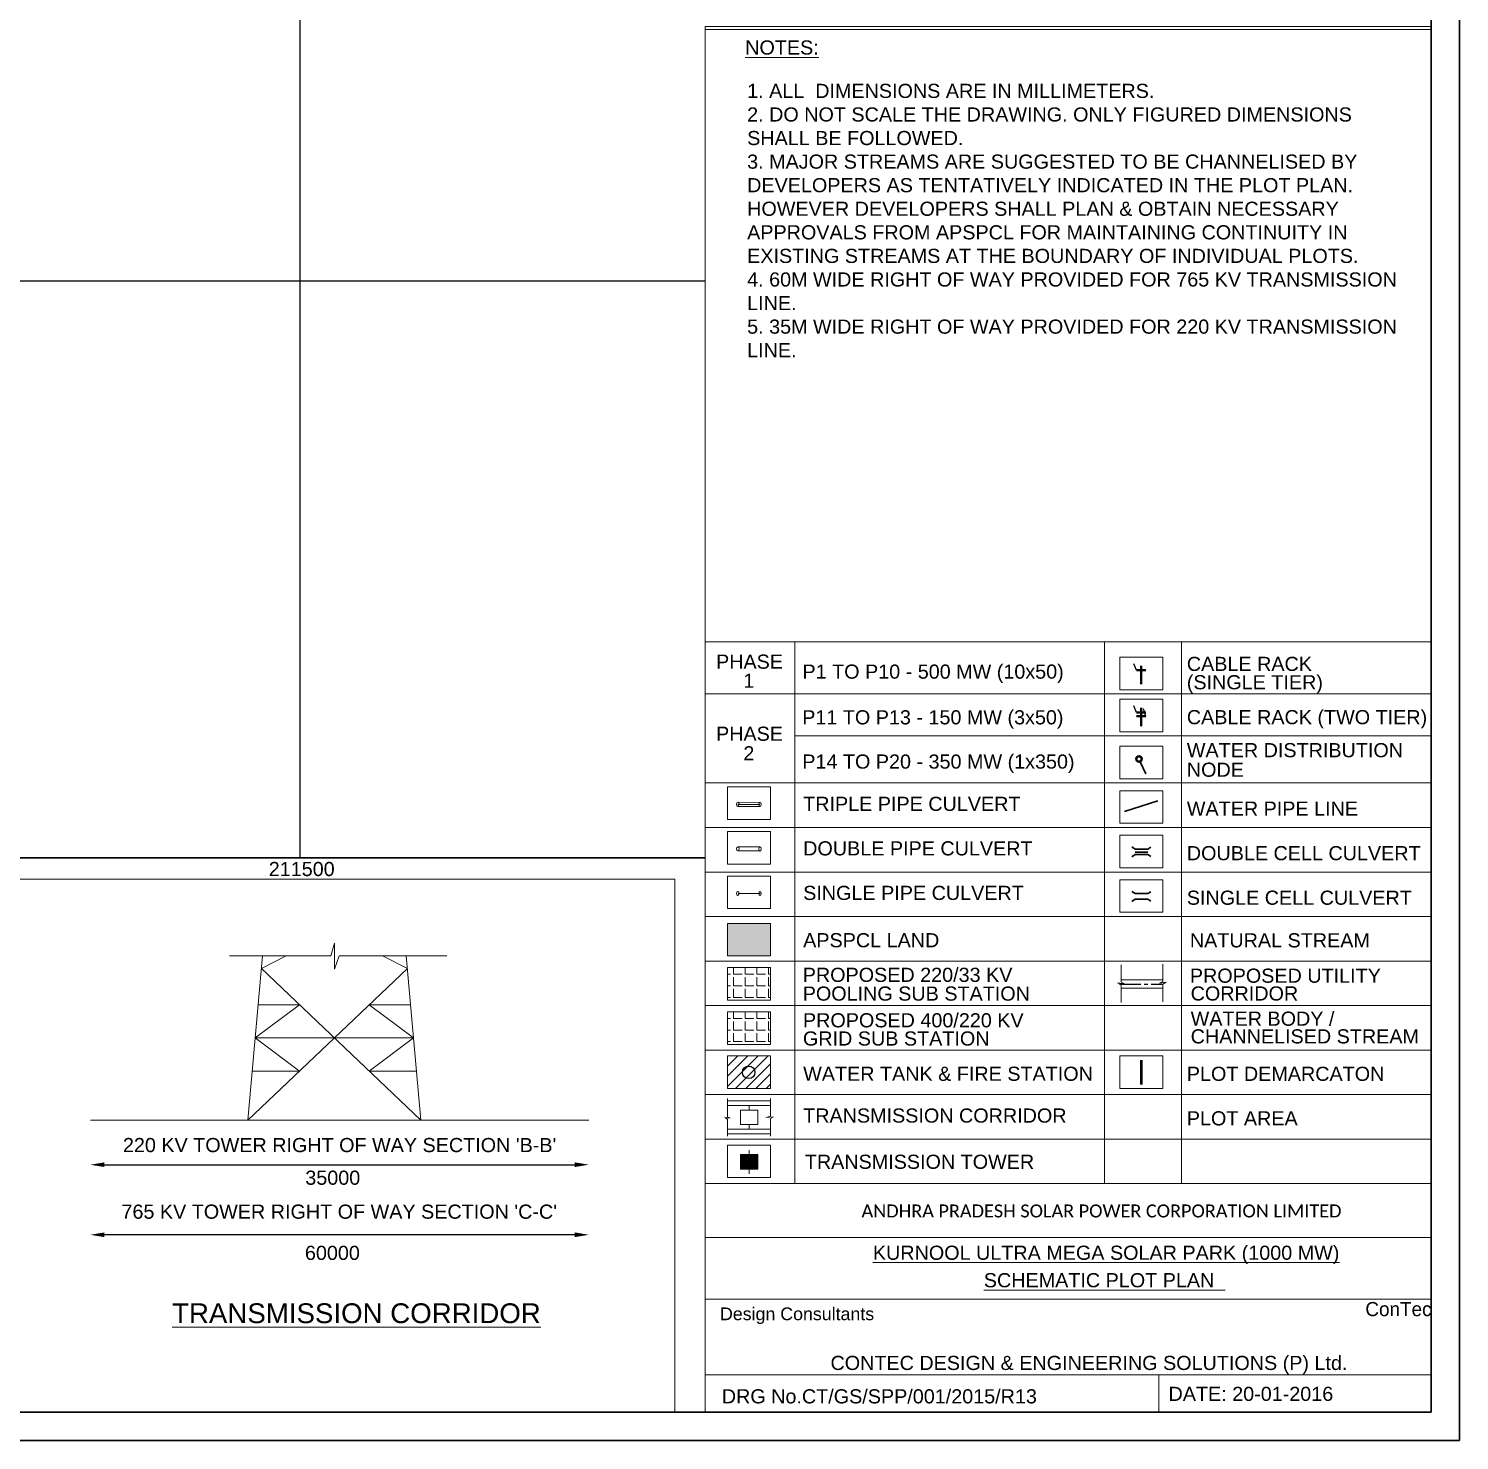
# Model space of a CAD drawing. Header units: metres. Extents: x 196588 to 215600, y 1647668 to 1738400.
# Drawn here: x 210541 to 215600, y 1728400 to 1733392 of the extents above; entities that cross this region are included whole.
import ezdxf
from ezdxf.enums import TextEntityAlignment as Align

# ---------------------------------------------------------------- set-up
doc = ezdxf.new("R2010")
doc.units = ezdxf.units.M
doc.header["$PDMODE"] = 1
doc.linetypes.add('CENTER2', pattern=[1.125, 0.75, -0.125, 0.125, -0.125])
doc.layers.add('250Acres', color=7, linetype='Continuous', lineweight=30)
for name, color, linetype in [('GRID LINES', 250, 'Continuous'), ('GRID TEXT', 244, 'Continuous'), ('name power lines', 1, 'Continuous'), ('Names', 1, 'Continuous'), ('road', 10, 'Continuous'), ('text', 7, 'Continuous'), ('TITLE BOX', 7, 'Continuous')]:
    doc.layers.add(name, color=color, linetype=linetype)
doc.styles.add('ARI', font='arial.ttf')
doc.styles.get("Standard").update_dxf_attribs({"font": 'arial.ttf', "height": 50})
doc.styles.add('style5', font='MTCORSVA.TTF')
doc.dimstyles.get("Standard").update_dxf_attribs({"dimtxt": 50, "dimasz": 0.18, "dimexe": 0.18, "dimexo": 0.0625, "dimgap": 0.09, "dimtad": 0, "dimtih": 1, "dimtoh": 1, "dimdec": 4, "dimzin": 0, "dimdsep": 46, "dimtxsty": 'Standard', "dimcen": 0.09, "dimadec": 0, "dimazin": 0, "dimtfac": 1, "dimtdec": 4, "dimtofl": 0, "dimtmove": 0, "dimatfit": 3, "dimfxl": 1, "dimtolj": 1, "dimtzin": 0, "dimarcsym": 0})

# ---------------------------------------------------------------- blocks, each defined once
blk = doc.blocks.new('*D65')
at = {"layer": 'Defpoints', "color": 0, "linetype": 'Continuous', "ltscale": 50, "transparency": 16777216}
for p in [(210759.4, 1729532.5), (212521.9, 1729532.5), (210759.4, 1729127)]:
    blk.add_point(p, dxfattribs=at)
at = {"layer": 'name power lines', "color": 3, "linetype": 'Continuous', "lineweight": -2, "ltscale": 50, "transparency": 16777216}
blk.add_line((212471.9, 1729127), (210809.4, 1729127), dxfattribs=at)
at = {"layer": 'name power lines', "color": 3, "linetype": 'Continuous', "ltscale": 50, "transparency": 16777216}
for points in [[(210809.4, 1729135.4), (210809.4, 1729118.7), (210759.4, 1729127)], [(212471.9, 1729135.4), (212471.9, 1729118.7), (212521.9, 1729127)]]:
    blk.add_solid(points, dxfattribs=at)
at = {"layer": 'name power lines', "color": 0, "linetype": 'Continuous', "lineweight": 9, "ltscale": 50, "transparency": 16777216, "insert": (211615.2, 1729062.7), "char_height": 50, "attachment_point": 5}
blk.add_mtext('\\A1;60000', dxfattribs=at)
blk = doc.blocks.new('TT')
at = {"layer": 'name power lines', "color": 0, "linetype": 'Continuous', "lineweight": 9, "ltscale": 190}
for p, q in [((-618.3, 323), (-20.9, 323)), ((-510, -323), (-423.2, 323)), ((-430, 272.3), (-283.5, 323)), ((27.5, 323), (662.7, 323)), ((283.5, 323), (430, 272.3)), ((510, -323), (423.2, 323)), ((-510, -323), (430, 272.3)), ((-430, 272.3), (510, -323)), ((-205.5, 130.1), (-466.6, 0)), ((-449.1, 130.1), (-205.5, 130.1)), ((449.1, 130.1), (205.5, 130.1)), ((205.5, 130.1), (466.6, 0)), ((-466.6, 0), (466.6, 0)), ((-205.5, -130.1), (-466.6, 0)), ((205.5, -130.1), (466.6, 0)), ((-484.1, -130.1), (-205.5, -130.1)), ((484.1, -130.1), (205.5, -130.1))]:
    blk.add_line(p, q, dxfattribs=at)
blk.add_lwpolyline([(-20.9, 323), (1, 372.5), (1, 270.1), (27.5, 323)], dxfattribs=at)
blk = doc.blocks.new('*D66')
at = {"layer": 'Defpoints', "color": 0, "linetype": 'Continuous', "ltscale": 50, "transparency": 16777216}
for p in [(210759.4, 1729532.5), (212521.9, 1729532.5), (212521.9, 1729374.8)]:
    blk.add_point(p, dxfattribs=at)
at = {"layer": 'name power lines', "color": 3, "linetype": 'Continuous', "lineweight": -2, "ltscale": 50, "transparency": 16777216}
blk.add_line((210809.4, 1729374.8), (212471.9, 1729374.8), dxfattribs=at)
at = {"layer": 'name power lines', "color": 3, "linetype": 'Continuous', "ltscale": 50, "transparency": 16777216}
for points in [[(210809.4, 1729383.2), (210809.4, 1729366.5), (210759.4, 1729374.8)], [(212471.9, 1729383.2), (212471.9, 1729366.5), (212521.9, 1729374.8)]]:
    blk.add_solid(points, dxfattribs=at)
at = {"layer": 'name power lines', "color": 0, "linetype": 'Continuous', "lineweight": 9, "ltscale": 50, "transparency": 16777216, "insert": (211616.5, 1729328.5), "char_height": 50, "attachment_point": 5}
blk.add_mtext('\\A1;35000', dxfattribs=at)

msp = doc.modelspace()

# ---------------------------------------------------------------- hatches: boundary and pattern name
at = {"true_color": 0xd7ecd5}
h = msp.add_hatch(color=254, dxfattribs=at)
h.dxf.hatch_style = 1
h.paths.add_polyline_path([(213164.5, 1730228.2), (213012.8, 1730228.2), (213012.8, 1730113.1), (213164.5, 1730113.1)])
h = msp.add_hatch()
h.set_pattern_fill('ANSI31', color=41, scale=8)
h.set_pattern_definition([(45, (2800, -1960), (-17.96051224, 17.96051224), [])])
h.paths.add_polyline_path([(213164.5, 1729759.3), (213012.8, 1729759.3), (213012.8, 1729644.1), (213164.5, 1729644.1)])
at = {"layer": 'name power lines', "linetype": 'Continuous', "lineweight": 9, "ltscale": 50, "true_color": 0xcd2027}
h = msp.add_hatch(dxfattribs=at)
h.set_pattern_fill('ANGLE', color=242, scale=149.426046, style=0)
h.set_pattern_definition([(0, (81785.61, 675911.352), (0, 41.0921626), [29.8852092, -11.2069535]), (90, (81785.61, 675911.352), (-41.0921626, 3e-15), [29.8852092, -11.2069534])])
h.paths.add_polyline_path([(213164.5, 1730071.9), (213111.4, 1730071.9), (213111.4, 1729956.7), (213164.5, 1729956.7)])
h.paths.add_polyline_path([(213111.4, 1730071.9), (213012.8, 1730071.9), (213012.8, 1729956.7), (213111.4, 1729956.7)])
at = {"layer": 'name power lines', "linetype": 'Continuous', "lineweight": 9, "ltscale": 50}
h = msp.add_hatch(dxfattribs=at)
h.set_pattern_fill('ANGLE', color=6, scale=149.426046, style=0)
h.set_pattern_definition([(0, (81785.61, 675754.867), (0, 41.0921626), [29.8852092, -11.2069535]), (90, (81785.61, 675754.867), (-41.0921626, 3e-15), [29.8852092, -11.2069534])])
h.paths.add_polyline_path([(213164.5, 1729915.4), (213111.4, 1729915.4), (213111.4, 1729800.2), (213164.5, 1729800.2)])
h.paths.add_polyline_path([(213111.4, 1729915.4), (213012.8, 1729915.4), (213012.8, 1729800.2), (213111.4, 1729800.2)])
at = {"layer": 'name power lines', "linetype": 'Continuous', "lineweight": 9, "ltscale": 190}
msp.add_hatch(color=1, dxfattribs=at).paths.add_polyline_path([(213058.2, 1729410.5), (213119.2, 1729410.5), (213119.2, 1729359), (213058.2, 1729359)])

# ---------------------------------------------------------------- linework, layer by layer
for p, q in [((214458.7, 1731122.9), (214449, 1731146.2)), ((214458.7, 1730974.2), (214449, 1730997.5)), ((214491.4, 1730960.5), (214483.5, 1730986.9))]:
    msp.add_line(p, q)
at = {"color": 1, "lineweight": 40}
for p, q in [((214491.4, 1731122.9), (214458.7, 1731122.9)), ((214475.1, 1731139.3), (214475.1, 1731073.9)), ((214491.4, 1730974.2), (214458.7, 1730974.2)), ((214491.4, 1730960.5), (214458.7, 1730960.5)), ((214475.1, 1730990.6), (214475.1, 1730925.2))]:
    msp.add_line(p, q, dxfattribs=at)
at = {"lineweight": 9}
msp.add_lwpolyline([(212933.1, 1730460), (212933.1, 1733400), (215500, 1733400)], dxfattribs=at)
for points in [[(212933.1, 1733389.2), (215500, 1733389.2), (215500, 1731223.9), (212933.1, 1731223.9)], [(212933.1, 1731223.9), (215500, 1731223.9), (215500, 1728500), (212933.1, 1728500)], [(210504.8, 1730384.2), (212826.5, 1730384.2), (212826.5, 1728500), (210504.8, 1728500)]]:
    msp.add_lwpolyline(points, close=True, dxfattribs=at)
msp.add_circle((213087, 1729701.6), 22.2)
at = {"layer": '250Acres', "color": 1, "linetype": 'Continuous', "ltscale": 50}
msp.add_line((212933.1, 1730460), (201500, 1730460), dxfattribs=at)
for points in [[(201400, 1738400), (215600, 1738400), (215600, 1728400), (201400, 1728400)], [(201500, 1738300), (215500, 1738300), (215500, 1728500), (201500, 1728500)]]:
    msp.add_lwpolyline(points, close=True, dxfattribs=at)
at = {"layer": 'GRID LINES', "linetype": 'Continuous'}
for p, q in [((211500, 1738300), (211500, 1730460)), ((208653.8, 1732500), (212933.1, 1732500))]:
    msp.add_line(p, q, dxfattribs=at)
at = {"layer": 'name power lines', "color": 0, "linetype": 'Continuous', "lineweight": 9, "ltscale": 190}
for p, q in [((213048.3, 1730648.7), (213126.9, 1730648.6)), ((213049.4, 1730656.2), (213128, 1730656)), ((213049.4, 1730641.7), (213128, 1730641.6)), ((213049.4, 1730498.7), (213128, 1730498.6)), ((213049.4, 1730484.3), (213128, 1730484.2)), ((213049.4, 1730334.1), (213128, 1730334)), ((210759.4, 1729532.5), (212521.9, 1729532.5))]:
    msp.add_line(p, q, dxfattribs=at)
at = {"layer": 'name power lines', "color": 7, "linetype": 'Continuous', "lineweight": 30, "ltscale": 190}
for p, q in [((214442.2, 1730498.6, -180.1), (214453.3, 1730490.6, -180.1)), ((214498, 1730490.6, -180.1), (214508.8, 1730497.4, -180.1)), ((214442.2, 1730463.2, -180.1), (214453.3, 1730471.2, -180.1)), ((214453.3, 1730490.6, -180.1), (214498, 1730490.6, -180.1)), ((214453.3, 1730480.5, -180.1), (214498, 1730480.5, -180.1)), ((214453.3, 1730471.2, -180.1), (214498, 1730471.2, -180.1)), ((214498, 1730471.2, -180.1), (214508.8, 1730464.4, -180.1))]:
    msp.add_line(p, q, dxfattribs=at)
at = {"layer": 'name power lines', "color": 160, "linetype": 'Continuous', "lineweight": 30, "ltscale": 190}
for p, q in [((214442.2, 1730341.2, -180.1), (214453.3, 1730333.2, -180.1)), ((214442.2, 1730305.8, -180.1), (214453.3, 1730313.8, -180.1)), ((214453.3, 1730333.2, -180.1), (214498, 1730333.2, -180.1)), ((214453.3, 1730313.8, -180.1), (214498, 1730313.8, -180.1)), ((214498, 1730333.2, -180.1), (214508.8, 1730340, -180.1)), ((214498, 1730313.8, -180.1), (214508.8, 1730307, -180.1))]:
    msp.add_line(p, q, dxfattribs=at)
at = {"layer": 'name power lines', "color": 7, "linetype": 'Continuous', "lineweight": 9, "ltscale": 50}
for p, q in [((214403.9, 1730081.4), (214403.9, 1730020.5)), ((214551, 1730083.8), (214551, 1730022.8)), ((214403.9, 1730010.3), (214403.9, 1729948.9)), ((214551, 1730012.6), (214551, 1729951.3))]:
    msp.add_line(p, q, dxfattribs=at)
at = {"layer": 'name power lines', "color": 1, "linetype": 'CENTER2', "ltscale": 100}
msp.add_line((214398.2, 1730013.6, 16.2), (214552.8, 1730013.6, 16.2), dxfattribs=at)
at = {"layer": 'name power lines', "color": 1, "linetype": 'Continuous', "lineweight": 50, "ltscale": 190}
msp.add_line((214475.2, 1729744.4), (214475.2, 1729658.9), dxfattribs=at)
at = {"layer": 'name power lines', "color": 1, "linetype": 'Continuous', "lineweight": 9, "ltscale": 50}
for p, q in [((213012.8, 1729609), (213012.8, 1729544)), ((213012.8, 1729600.4), (213164.5, 1729600.4)), ((213164.5, 1729609), (213164.5, 1729545.9)), ((213012.8, 1729584.1), (213164.5, 1729584.1)), ((213012.8, 1729475.3), (213012.8, 1729535.8)), ((213088.7, 1729584.1), (213088.7, 1729568)), ((213164.5, 1729475.3), (213164.5, 1729537.7)), ((213012.8, 1729500.3), (213164.5, 1729500.3)), ((213012.8, 1729484), (213164.5, 1729484)), ((213088.7, 1729500.3), (213088.7, 1729516.4)), ((213088.7, 1729426.7), (213088.7, 1729410.5)), ((213088.7, 1729342.8), (213088.7, 1729359))]:
    msp.add_line(p, q, dxfattribs=at)
at = {"layer": 'name power lines', "color": 7, "linetype": 'Continuous', "lineweight": 9, "ltscale": 50}
for points in [[(214399.4, 1731169.6), (214551, 1731169.6), (214551, 1731054.4), (214399.4, 1731054.4)], [(214399.4, 1731020.9), (214551, 1731020.9), (214551, 1730905.7), (214399.4, 1730905.7)], [(214399.4, 1730854.7), (214551, 1730854.7), (214551, 1730739.5), (214399.4, 1730739.5)], [(213012.8, 1730710.4), (213164.5, 1730710.4), (213164.5, 1730595.2), (213012.8, 1730595.2)], [(214399.4, 1730697.3), (214551, 1730697.3), (214551, 1730582.1), (214399.4, 1730582.1)], [(213012.8, 1730553), (213164.5, 1730553), (213164.5, 1730437.8), (213012.8, 1730437.8)], [(214399.4, 1730539.8), (214551, 1730539.8), (214551, 1730424.7), (214399.4, 1730424.7)], [(213012.8, 1730395.5), (213164.5, 1730395.5), (213164.5, 1730280.4), (213012.8, 1730280.4)], [(214399.4, 1730382.4), (214551, 1730382.4), (214551, 1730267.3), (214399.4, 1730267.3)]]:
    msp.add_lwpolyline(points, close=True, dxfattribs=at)
at = {"layer": 'name power lines', "color": 3, "linetype": 'Continuous', "lineweight": 9, "ltscale": 50}
msp.add_lwpolyline([(213012.8, 1730228.2), (213164.5, 1730228.2), (213164.5, 1730113.1), (213012.8, 1730113.1)], close=True, dxfattribs=at)
at = {"layer": 'name power lines', "color": 242, "linetype": 'Continuous', "lineweight": 9, "ltscale": 50, "true_color": 0xcd2027}
msp.add_lwpolyline([(213012.8, 1730071.9), (213164.5, 1730071.9), (213164.5, 1729956.7), (213012.8, 1729956.7)], close=True, dxfattribs=at)
at = {"layer": 'name power lines', "color": 7, "linetype": 'Continuous', "lineweight": 9, "ltscale": 50}
for points in [[(214403.9, 1730020.5), (214415.4, 1730014.8), (214391.4, 1730017.6), (214403.9, 1730010.3)], [(214551, 1730022.8), (214539.5, 1730017.1), (214563.5, 1730019.9), (214551, 1730012.6)]]:
    msp.add_lwpolyline(points, dxfattribs=at)
at = {"layer": 'name power lines', "color": 0, "linetype": 'Continuous', "lineweight": 9, "ltscale": 50}
for points in [[(214403.9, 1730028.6), (214551, 1730028.6)], [(214551, 1729998.7), (214403.9, 1729998.7)]]:
    msp.add_lwpolyline(points, dxfattribs=at)
at = {"layer": 'name power lines', "color": 1, "linetype": 'Continuous', "lineweight": 9, "ltscale": 190}
for points in [[(214399.4, 1729759.3), (214551, 1729759.3), (214551, 1729644.1), (214399.4, 1729644.1)], [(213012.8, 1729444.4), (213164.5, 1729444.4), (213164.5, 1729329.2), (213012.8, 1729329.2)]]:
    msp.add_lwpolyline(points, close=True, dxfattribs=at)
at = {"layer": 'name power lines', "color": 1, "linetype": 'Continuous', "lineweight": 9, "ltscale": 50}
for points in [[(213012.8, 1729544), (213022, 1729539.5), (213002.8, 1729541.7), (213012.8, 1729535.8)], [(213164.5, 1729545.9), (213148.2, 1729541.3), (213174.5, 1729543.5), (213164.5, 1729537.7)]]:
    msp.add_lwpolyline(points, dxfattribs=at)
at = {"layer": 'name power lines', "color": 0, "linetype": 'Continuous', "lineweight": 9, "ltscale": 190}
for centre in [(213048.5, 1730648.8), (213127.1, 1730648.7), (213048.5, 1730491.4), (213127.1, 1730491.2), (213048.5, 1730333.9), (213127.1, 1730333.8)]:
    msp.add_ellipse(centre, major_axis=(-0.01, -7.23), ratio=0.624475, dxfattribs=at)
at = {"layer": 'Names', "color": 0, "linetype": 'Continuous', "lineweight": 9, "ltscale": 50}
msp.add_line((212933.1, 1729307.8), (215500, 1729307.8), dxfattribs=at)
at = {"layer": 'Names', "color": 0, "lineweight": 9, "ltscale": 50}
for points in [[(213249.8, 1731223.9), (213249.8, 1729307.8)], [(214345.1, 1731223.9), (214345.1, 1729307.8)], [(214617.8, 1731223.9), (214617.8, 1729309.2)], [(212933.1, 1731039.5), (215500, 1731039.5)], [(213249.8, 1730890.8), (215500, 1730890.8)], [(212933.1, 1730724.7), (215500, 1730724.7)], [(212933.1, 1730567.2), (215500, 1730567.2)], [(212933.1, 1730409.8), (215500, 1730409.8)], [(212958.6, 1730409.8), (212962.4, 1730409.8)], [(212933.1, 1730252.4), (215500, 1730252.4)], [(212933.1, 1730094.9), (215500, 1730094.9)], [(212933.1, 1729937.5), (215500, 1729937.5)], [(212933.1, 1729780.1), (215500, 1729780.1)], [(212933.1, 1729622.6), (215500, 1729622.6)], [(212933.1, 1729465.2), (215500, 1729465.2)]]:
    msp.add_lwpolyline(points, dxfattribs=at)
at = {"layer": 'Names', "color": 6, "linetype": 'Continuous', "lineweight": 9, "ltscale": 50}
msp.add_lwpolyline([(213012.8, 1729915.4), (213164.5, 1729915.4), (213164.5, 1729800.2), (213012.8, 1729800.2)], close=True, dxfattribs=at)
at = {"layer": 'Names', "color": 34, "linetype": 'Continuous', "lineweight": 9, "ltscale": 50}
msp.add_lwpolyline([(213012.8, 1729759.3), (213164.5, 1729759.3), (213164.5, 1729644.1), (213012.8, 1729644.1)], close=True, dxfattribs=at)
at = {"layer": 'Names', "color": 1, "linetype": 'Continuous', "lineweight": 9, "ltscale": 50}
for points in [[(213058.2, 1729568), (213119.2, 1729568), (213119.2, 1729516.4), (213058.2, 1729516.4)], [(213058.2, 1729410.5), (213119.2, 1729410.5), (213119.2, 1729359), (213058.2, 1729359)]]:
    msp.add_lwpolyline(points, close=True, dxfattribs=at)
at = {"layer": 'Names', "color": 0, "linetype": 'Continuous', "lineweight": 9, "ltscale": 50}
for points in [[(212933.1, 1729117.4), (215500, 1729117.4)], [(212933.1, 1728898.9), (215500, 1728898.9)], [(212933.1, 1728631.4), (215500, 1728631.4)], [(214537, 1728631.4), (214537, 1728500)]]:
    msp.add_lwpolyline(points, dxfattribs=at)
at = {"layer": 'road', "color": 4, "lineweight": 30}
msp.add_line((214471.7, 1730799.3), (214490.8, 1730756.8), dxfattribs=at)
msp.add_lwpolyline([(214534.3, 1730661.9), (214416.2, 1730623.7)], dxfattribs=at)
for radius in [11, 7.96]:
    msp.add_circle((214467.3, 1730809.5), radius, dxfattribs=at)

# ---------------------------------------------------------------- block references
at = {"layer": 'name power lines', "color": 0, "linetype": 'Continuous', "lineweight": 9, "xscale": 0.6000000000058208, "yscale": 0.8999999999941792}
msp.add_blockref('TT', (211622.2, 1729823.1), dxfattribs=at)

# ---------------------------------------------------------------- texts
at = {"layer": 'GRID TEXT', "linetype": 'Continuous', "insert": (211390.2, 1730445.4), "char_height": 50, "width": 128.651, "attachment_point": 1}
msp.add_mtext('211500', dxfattribs=at)
at = {"layer": 'name power lines', "color": 0, "linetype": 'Continuous', "lineweight": 9, "ltscale": 50}
msp.add_text('%%UNOTES:', height=50, dxfattribs=at).set_placement((213074.8, 1733300.2))
at = {"layer": 'name power lines', "color": 0, "linetype": 'Continuous', "lineweight": 9, "ltscale": 190, "insert": (213081.7, 1733196.8), "char_height": 50, "width": 2349.389, "attachment_point": 1}
msp.add_mtext('1. ALL  DIMENSIONS ARE IN MILLIMETERS.\\P2. DO NOT SCALE THE DRAWING. ONLY FIGURED DIMENSIONS {\\H2.711x; }SHALL BE FOLLOWED.{\\H2.1407x; }\\P3. MAJOR STREAMS ARE SUGGESTED TO BE CHANNELISED BY {\\H2.3308x; }DEVELOPERS AS TENTATIVELY INDICATED IN THE PLOT PLAN. {\\H2.2674x; }HOWEVER DEVELOPERS SHALL PLAN & OBTAIN NECESSARY {\\H2.2885x; }APPROVALS FROM APSPCL FOR MAINTAINING CONTINUITY IN {\\H2.2815x; }EXISTING STREAMS AT THE BOUNDARY OF INDIVIDUAL PLOTS. {\\H2.2838x; }\\P4. 60M WIDE RIGHT OF WAY PROVIDED FOR 765 KV TRANSMISSION {\\H2.2831x; }LINE.{\\H2.2656x; }\\P5. 35M WIDE RIGHT OF WAY PROVIDED FOR 220 KV TRANSMISSION {\\H2.2625x; }LINE.{\\H2.2724x; }', dxfattribs=at)
at = {"layer": 'Names', "color": 0, "linetype": 'Continuous', "lineweight": 9, "ltscale": 50}
for s, p in [('PHASE', (212971.7, 1731128.6)), ('CABLE RACK ', (214636.3, 1731120.7)), ('1', (213068.2, 1731061.1)), ('P1 TO P10 - 500 MW (10x50)', (213277.3, 1731093.4)), ('(SINGLE TIER) ', (214636.3, 1731055.8)), ('P11 TO P13 - 150 MW (3x50)', (213276.4, 1730931.8)), ('CABLE RACK (TWO TIER) ', (214636.3, 1730932.4)), ('PHASE', (212971.7, 1730873.7)), ('2', (213068.2, 1730804.6)), ('WATER DISTRIBUTION', (214636.3, 1730815.6)), ('P14 TO P20 - 350 MW (1x350)', (213276.7, 1730775.3)), ('NODE', (214636.3, 1730746.5)), ('TRIPLE PIPE CULVERT', (213279.8, 1730625.8)), ('WATER PIPE LINE', (214636.3, 1730608.8)), ('DOUBLE PIPE CULVERT', (213279.8, 1730468.4)), ('DOUBLE CELL CULVERT', (214636.3, 1730451.4)), ('SINGLE PIPE CULVERT', (213279.8, 1730310.9)), ('SINGLE CELL CULVERT', (214636.3, 1730293.9)), ('APSPCL LAND', (213279.8, 1730143.6)), ('NATURAL STREAM', (214647.1, 1730143.2)), ('PROPOSED 220/33 KV', (213278.2, 1730021.2)), ('PROPOSED UTILITY', (214647.1, 1730018.2)), ('POOLING SUB STATION', (213278.2, 1729954.9)), ('CORRIDOR', (214649.8, 1729955.3)), ('PROPOSED 400/220 KV ', (213279, 1729860.5)), ('WATER BODY / ', (214649.9, 1729866.2)), ('GRID SUB STATION', (213279, 1729796.1)), ('CHANNELISED STREAM', (214649.9, 1729803.6)), ('WATER TANK & FIRE STATION ', (213279.8, 1729671.4)), ('PLOT DEMARCATON', (214636.3, 1729671.2)), ('TRANSMISSION CORRIDOR', (213279.8, 1729523.6)), ('PLOT AREA', (214636.3, 1729513.8)), (' TRANSMISSION TOWER', (213266.2, 1729360.2)), ('%%UKURNOOL ULTRA MEGA SOLAR PARK (1000 MW)', (213526.3, 1729038.5)), ('%%USCHEMATIC PLOT PLAN  ', (213918.5, 1728941.4)), ('DRG No.CT/GS/SPP/001/2015/R13', (212992.1, 1728530.8)), ('DATE: 20-01-2016', (214571.6, 1728539.5))]:
    msp.add_text(s, height=50, dxfattribs=at).set_placement(p)
at = {"layer": 'Names', "color": 7, "linetype": 'Continuous', "lineweight": 9, "ltscale": 50}
for s, height, p in [("220 KV TOWER RIGHT OF WAY SECTION 'B-B'", 50, (210874.6, 1729419.3)), ("765 KV TOWER RIGHT OF WAY SECTION 'C-C'", 50, (210869.4, 1729183.8)), ('%%UTRANSMISSION CORRIDOR', 70, (211048.3, 1728814.6))]:
    msp.add_text(s, height=height, dxfattribs=at).set_placement(p)
at = {"layer": 'Names', "color": 0, "linetype": 'Continuous', "lineweight": 9, "ltscale": 50}
msp.add_text(' CONTEC DESIGN & ENGINEERING SOLUTIONS (P) Ltd.   ', height=50, dxfattribs=at).set_placement((214309.7, 1728667.7), align=Align.MIDDLE)
at = {"layer": 'Names', "color": 0, "linetype": 'Continuous', "lineweight": 9, "ltscale": 50, "insert": (213486.1, 1729234.2), "char_height": 50, "width": 3215.649, "attachment_point": 1}
msp.add_mtext('{\\fCalibri|b0|i0|c0|p34;\\H0.91667x;ANDHRA PRADESH SOLAR POWER CORPORATION LIMITED\\fArial|b0|i0|c0|p34;\\H1.0909x; \\P\\fCalibri|b0|i0|c0|p34;\\H0.91667x; }', dxfattribs=at)
at = {"layer": 'text', "color": 88, "lineweight": 9, "style": 'style5'}
msp.add_text('ConTec', height=50, dxfattribs=at).set_placement((215384.6, 1728864.3), align=Align.MIDDLE)
at = {"layer": 'TITLE BOX', "linetype": 'Continuous', "lineweight": 9, "ltscale": 50, "style": 'ARI'}
msp.add_text('Design Consultants', height=45, dxfattribs=at).set_placement((213258.2, 1728841.9), align=Align.MIDDLE)

# ---------------------------------------------------------------- dimensions: what is measured, and where the dimension line sits
at = {"layer": 'name power lines', "color": 7, "linetype": 'Continuous', "lineweight": 9, "ltscale": 50}
for base, p1, p2, text, picture, middle in [((210759.4, 1729127), (212521.9, 1729532.5), (210759.4, 1729532.5), '60000', '*D65', (211615.2, 1729062.7)), ((212521.9, 1729374.8), (210759.4, 1729532.5), (212521.9, 1729532.5), '35000', '*D66', (211616.5, 1729328.5))]:
    dim = msp.add_linear_dim(base=base, p1=p1, p2=p2, text=text, dimstyle='Standard', override={"dimasz": 50, "dimexe": 0, "dimexo": 0, "dimdec": 0, "dimclrd": 3, "dimtmove": 2, "dimfxl": 0, "dimfxlon": 1}, dxfattribs=at)
    dim.commit()
    dim.dimension.update_dxf_attribs({"geometry": picture, "text_midpoint": middle, "dimtype": 160})

doc.saveas('drawing.dxf')
